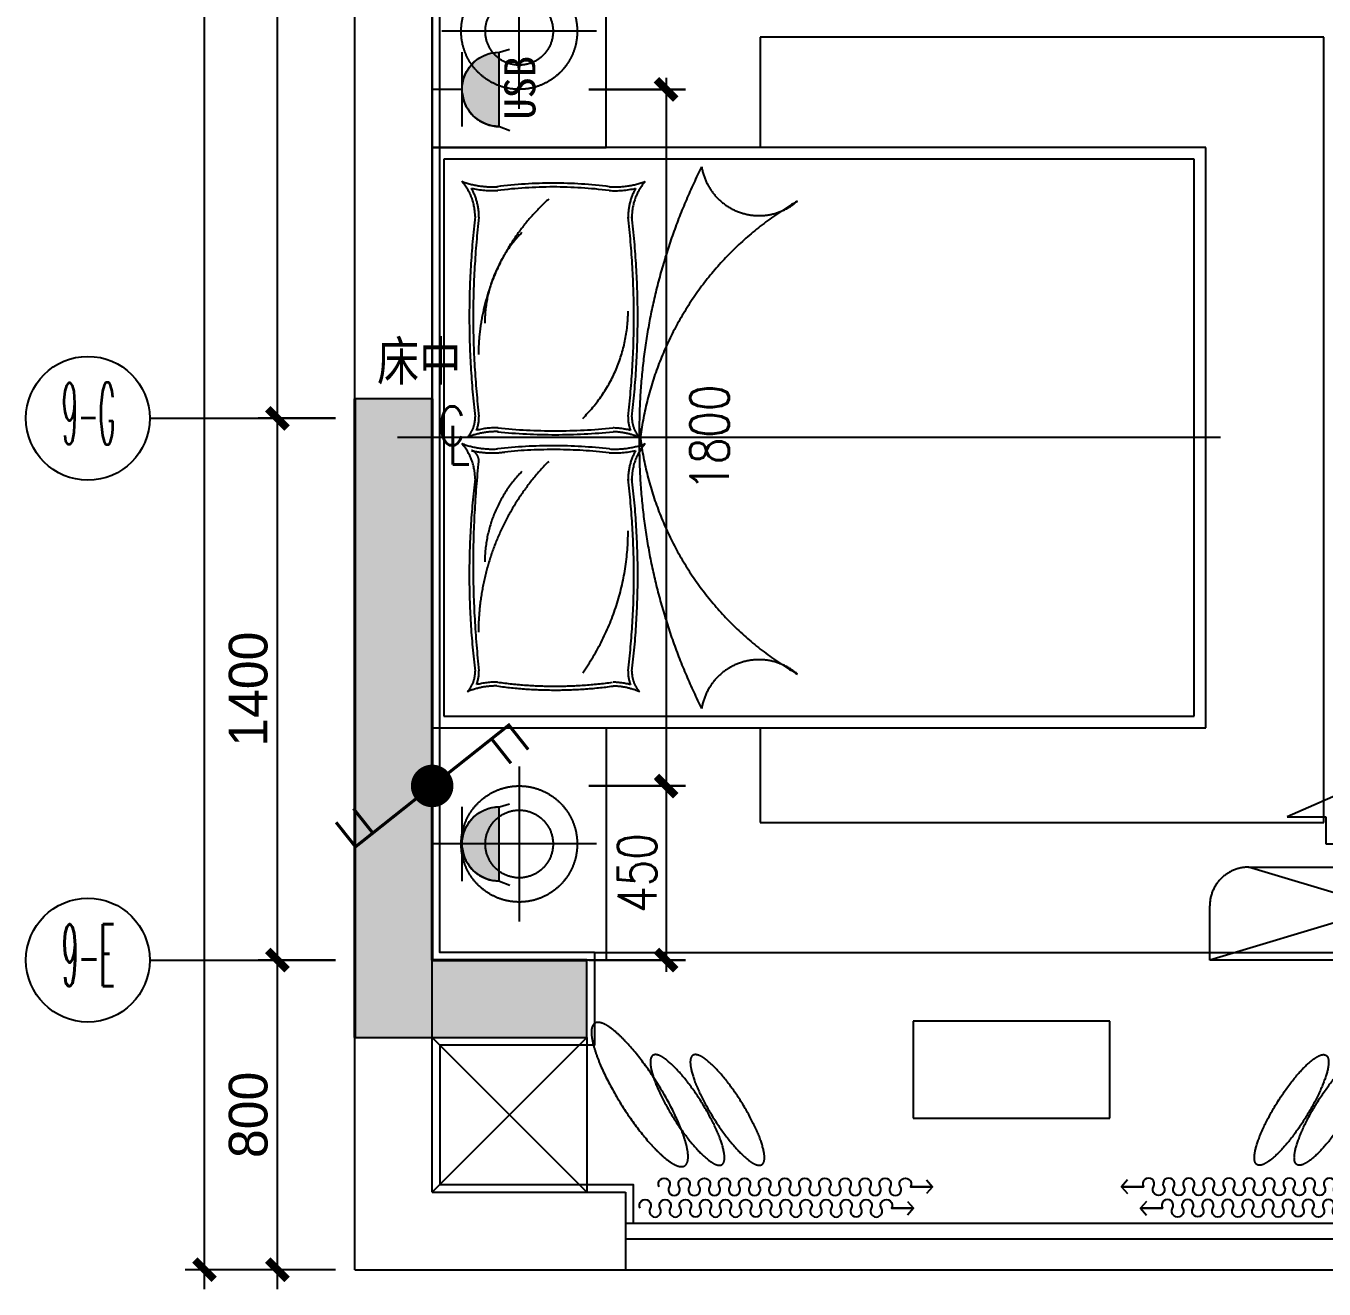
# Model space of a CAD drawing. Header units: inches. Extents: x -2597087 to 134135, y -662679 to 20000.
# Drawn here: x 6568 to 9923, y -62342 to -59078 of the extents above; entities that cross this region are included whole.
import ezdxf
from ezdxf.enums import TextEntityAlignment as Align

# ---------------------------------------------------------------- set-up
doc = ezdxf.new("R2010")
doc.units = ezdxf.units.IN
doc.header["$LTSCALE"] = 100
doc.header["$MEASUREMENT"] = 0
for name, pattern in [('__DASH', [0.35, 0.25, -0.1]), ('CENTER', [50.8, 31.75, -6.35, 6.35, -6.35]), ('DASH', [0.35, 0.25, -0.1]), ('HIDDEN', [0.375, 0.25, -0.125])]:
    doc.linetypes.add(name, pattern=pattern)
doc.layers.get('0').update_dxf_attribs({"linetype": 'CONTINUOUS'})
doc.layers.get('Defpoints').update_dxf_attribs({"linetype": 'CONTINUOUS'})
for name, color, linetype in [('008a地面活动灯具', 31, 'CONTINUOUS'), ('009活动家具', 157, 'CONTINUOUS'), ('011完成面', 24, 'CONTINUOUS'), ('017-插座图层', 30, 'CONTINUOUS'), ('026窗帘', 11, 'CONTINUOUS'), ('027楼梯', 77, 'CONTINUOUS'), ('029空调室内机', 82, 'CONTINUOUS'), ('05 轴号 建筑尺寸', 2, 'CONTINUOUS'), ('41标注', 2, 'CONTINUOUS'), ('PUB_HATCH', 8, 'CONTINUOUS'), ('WALL', 7, 'CONTINUOUS'), ('WINDOW', 4, 'CONTINUOUS'), ('插座尺寸标注', 2, 'CONTINUOUS')]:
    doc.layers.add(name, color=color, linetype=linetype)
doc.layers.add('COLUMN', color=30, linetype='CONTINUOUS', lineweight=40)
doc.styles.add('SF', font='sf.shx')
doc.styles.add('尺寸标注', font='romans.shx', dxfattribs={"width": 0.8, "bigfont": 'hztxt.shx'})
doc.styles.add('文字标注', font='')
doc.styles.get('文字标注').set_extended_font_data('SimSun')
doc.dimstyles.new('1：50', dxfattribs={"dimscale": 50, "dimtxt": 2, "dimasz": 1, "dimexe": 1, "dimexo": 1, "dimgap": 0.5, "dimtad": 1, "dimdec": 0, "dimrnd": 5, "dimzin": 0, "dimdsep": 46, "dimtxsty": 'SF', "dimblk": 'ARCHTICK', "dimcen": 0.09, "dimdle": 1, "dimclrd": 251, "dimclre": 251, "dimclrt": 2, "dimadec": 0, "dimazin": 0, "dimtfac": 1, "dimtdec": 0, "dimtix": 1, "dimtmove": 2, "dimatfit": 0, "dimldrblk": 'ARCHTICK', "dimfxl": 5, "dimfxlon": 1, "dimtolj": 1, "dimtzin": 0, "dimarcsym": 0})
doc.dimstyles.new('A3-50', dxfattribs={"dimscale": 50, "dimtxt": 2, "dimasz": 1, "dimexe": 1, "dimexo": 1, "dimgap": 0.5, "dimtad": 1, "dimdec": 0, "dimlfac": -50, "dimrnd": 5, "dimzin": 0, "dimdsep": 46, "dimtxsty": '尺寸标注', "dimblk": 'ARCHTICK', "dimcen": 0, "dimdle": 0.6, "dimclrd": 251, "dimclre": 251, "dimclrt": 2, "dimadec": 0, "dimazin": 0, "dimtfac": 1, "dimtdec": 0, "dimtix": 1, "dimtmove": 2, "dimatfit": 3, "dimldrblk": 'DOT', "dimfxl": 4, "dimfxlon": 1, "dimtolj": 1, "dimtzin": 0, "dimlwe": 30, "dimarcsym": 0})

# ---------------------------------------------------------------- blocks, each defined once
blk = doc.blocks.new('dffdsdfsds')
at = {"layer": '008a地面活动灯具', "color": 251, "linetype": 'HIDDEN', "ltscale": 250}
for p, q in [((422747.3, -99426.6), (422747.3, -99026.6)), ((422947.3, -99226.6), (422547.3, -99226.6)), ((422747.3, -101126.6), (422747.3, -101526.6)), ((422947.3, -101326.6), (422547.3, -101326.6))]:
    blk.add_line(p, q, dxfattribs=at)
at = {"layer": '008a地面活动灯具', "linetype": 'HIDDEN', "ltscale": 250}
for centre, radius in [((422747.3, -99226.6), 150), ((422747.3, -99226.6), 87.5), ((422747.3, -101326.6), 150), ((422747.3, -101326.6), 87.5)]:
    blk.add_circle(centre, radius, dxfattribs=at)
at = {"layer": '009活动家具', "linetype": 'HIDDEN', "ltscale": 250}
for points in [[(422972.3, -98926.6), (422522.3, -98926.6), (422522.3, -99526.6), (422972.3, -99526.6)], [(422972.3, -101626.6), (422522.3, -101626.6), (422522.3, -101026.6), (422972.3, -101026.6)]]:
    blk.add_lwpolyline(points, close=True, dxfattribs=at)
for points in [[(423370.2, -101026.6), (423370.2, -101271.1), (424827, -101271.1), (424827, -99241.5), (423370.2, -99241.5), (423370.2, -99526.6)], [(424522.3, -101026.6), (424522.3, -99526.6), (422522.3, -99526.6), (422522.3, -101026.6), (424522.3, -101026.6)]]:
    blk.add_lwpolyline(points, dxfattribs=at)
at = {"layer": '009活动家具', "color": 251, "linetype": 'HIDDEN', "ltscale": 250}
blk.add_lwpolyline([(424492.3, -100996.6), (424492.3, -99556.6), (422552.3, -99556.6), (422552.3, -100996.6)], close=True, dxfattribs=at)
at = {"layer": '009活动家具', "color": 251, "linetype": 'HIDDEN', "ltscale": 300}
for centre, radius, start, end in [((424578.5, -100258.1), 1520.9, 153.3787, 181.6048), ((423367.4, -99552.3), 150.5, 189.2985, 311.4263), ((422677.5, -99403.3), 225.2, 249.515, 273.4755), ((422495.8, -99705.5), 137.5, 360, 41.5839), ((422835.3, -100759.3), 1140.4, 82.668, 97.332), ((422994.5, -99403.5), 225.2, 266.5245, 290.485), ((423176.2, -99705.7), 137.5, 138.4161, 181.5527), ((422677.5, -99403.3), 235.1, 256.7699, 273.4755), ((422495.8, -99705.5), 147.4, 359.3879, 29.8513), ((423185.2, -100065.7), 543.3, 131.7289, 179.596), ((422835.3, -100759.3), 1130.4, 82.668, 97.332), ((422994.5, -99403.5), 235.1, 266.5245, 283.2301), ((423176.2, -99705.7), 147.4, 150.1487, 181.5527), ((423882.5, -100382.3), 828.9, 120.0935, 173.7607), ((424842.7, -99964.3), 2224.4, 173.3187, 186.6701), ((424842.5, -99964.4), 2214.2, 173.3274, 186.6774), ((420828.6, -99964.5), 2215.2, 353.324, 6.6872), ((420829.3, -99964.5), 2224.4, 353.3299, 6.6813), ((422997.4, -99983), 339.2, 135.8723, 179.558), ((422638.4, -99947.7), 390.4, 314.3677, 359.6354), ((422557.6, -100225.1), 75.8, 317.8595, 1.8012), ((422557.6, -100225.1), 85.7, 337.5713, 1.8012), ((423114.4, -100225.2), 85.7, 178.1988, 202.4287), ((423114.4, -100225.2), 75.8, 178.1988, 222.1405), ((422687.4, -100452.7), 191.6, 88.3923, 112.6023), ((422687.4, -100452.7), 201.5, 88.3923, 104.5516), ((422840.7, -98802.1), 1466.9, 264.1587, 275.8413), ((422840.7, -98802.1), 1456.9, 264.1587, 275.8413), ((422984.6, -100452.9), 191.6, 67.3977, 88.3923), ((422984.6, -100452.9), 201.5, 75.4484, 88.3923), ((424578.5, -100295.1), 1520.9, 178.3952, 206.6213), ((423882.5, -100170.9), 828.9, 186.2393, 239.9065), ((422677.5, -100080.9), 225.2, 249.515, 273.5683), ((422495.8, -100383.1), 137.5, 0, 41.5839), ((422835.3, -101568.7), 1271.2, 83.426, 96.4956), ((422994.5, -100081.1), 225.2, 266.5245, 290.485), ((423176.2, -100383.3), 137.5, 138.4161, 181.5527), ((422677.5, -100080.9), 235.1, 256.7699, 277.9321), ((422614.9, -100336.4), 28.1, 341.3147, 71.7628), ((422835.3, -101568.7), 1261.2, 83.426, 95.7055), ((422994.5, -100081.1), 235.1, 266.5245, 283.2301), ((423176.2, -100383.3), 147.4, 150.1487, 181.5527), ((425153, -100604), 2524.8, 174.1229, 186.2528), ((423274.8, -100781.7), 633, 135.4781, 179.7797), ((422997.4, -100600.4), 339.2, 135.8723, 179.558), ((424670.3, -100631.7), 2052.1, 173.0434, 186.9449), ((421000.8, -100631.8), 2043, 353.048, 6.9637), ((421001.7, -100631.8), 2052.1, 353.0551, 6.9566), ((422398.5, -100517.6), 630.3, 324.4616, 0), ((423367.4, -101000.9), 150.5, 48.5737, 170.7015), ((422557.6, -100882.2), 75.8, 317.8595, 1.8012), ((422557.6, -100882.2), 85.7, 337.5713, 1.8012), ((423114.4, -100882.4), 85.7, 178.1988, 202.4287), ((423114.4, -100882.4), 75.8, 178.1988, 222.1405), ((422687.4, -101109.9), 191.6, 89.3131, 112.6023), ((422687.4, -101109.9), 201.5, 88.8975, 104.5516), ((422840.7, -99835.9), 1092.9, 262.0583, 277.8511), ((422840.7, -99835.9), 1082.9, 262.0689, 277.8511), ((422984.6, -101110), 191.6, 67.3977, 88.3923), ((422984.6, -101110), 201.5, 75.4484, 88.3923)]:
    blk.add_arc(centre, radius, start, end, dxfattribs=at)
blk = doc.blocks.new('*U1377')
at = {"linetype": 'Continuous'}
for p, q in [((-45.1, -75.6), (-50.5, -80)), ((-39.4, -71.7), (-45.1, -75.6)), ((-45.1, -75.6), (-45.1, -75.6)), ((-33.4, -68.3), (-39.4, -71.7)), ((-39.4, -71.7), (-39.4, -71.7)), ((-27.1, -65.6), (-33.4, -68.3)), ((-33.4, -68.3), (-33.4, -68.3)), ((-20.5, -63.4), (-27.1, -65.6)), ((-27.1, -65.6), (-27.1, -65.6)), ((-13.8, -61.8), (-20.5, -63.4)), ((-20.5, -63.4), (-20.5, -63.4)), ((-6.9, -60.8), (-13.8, -61.8)), ((-13.8, -61.8), (-13.8, -61.8)), ((0, -60.5), (-6.9, -60.8)), ((-6.9, -60.8), (-6.9, -60.8)), ((6.9, -60.8), (0, -60.5)), ((6.9, -60.8), (6.9, -60.8)), ((6.9, -60.8), (13.8, -61.8)), ((13.8, -61.8), (13.8, -61.8)), ((13.8, -61.8), (20.5, -63.4)), ((20.5, -63.4), (20.5, -63.4)), ((20.5, -63.4), (27.1, -65.6)), ((27.1, -65.6), (27.1, -65.6)), ((27.1, -65.6), (33.4, -68.3)), ((33.4, -68.3), (33.4, -68.3)), ((33.4, -68.3), (39.5, -71.7)), ((39.5, -71.7), (39.5, -71.7)), ((39.5, -71.7), (45.2, -75.6)), ((45.2, -75.6), (45.2, -75.6)), ((45.2, -75.6), (50.5, -80)), ((-67.1, -102), (-69.9, -108.3)), ((-63.7, -95.9), (-67.1, -102)), ((-67.1, -102), (-67.1, -102)), ((-59.8, -90.2), (-63.7, -95.9)), ((-63.7, -95.9), (-63.7, -95.9)), ((-55.4, -84.9), (-59.8, -90.2)), ((-59.8, -90.2), (-59.8, -90.2)), ((-50.5, -80), (-55.4, -84.9)), ((-55.4, -84.9), (-55.4, -84.9)), ((-50.5, -80), (-50.5, -80)), ((50.5, -80), (50.5, -80)), ((50.5, -80), (55.4, -84.9)), ((55.4, -84.9), (55.4, -84.9)), ((55.4, -84.9), (59.8, -90.2)), ((59.8, -90.2), (59.8, -90.2)), ((59.8, -90.2), (63.7, -95.9)), ((63.7, -95.9), (63.7, -95.9)), ((63.7, -95.9), (67.1, -102)), ((67.1, -102), (67.1, -102)), ((67.1, -102), (69.9, -108.3)), ((-74.7, -128.5), (-75, -135.4)), ((-73.7, -121.6), (-74.7, -128.5)), ((-74.7, -128.5), (-74.7, -128.5)), ((-72.1, -114.9), (-73.7, -121.6)), ((-73.7, -121.6), (-73.7, -121.6)), ((-69.9, -108.3), (-72.1, -114.9)), ((-72.1, -114.9), (-72.1, -114.9)), ((-69.9, -108.3), (-69.9, -108.3)), ((69.9, -108.3), (69.9, -108.3)), ((69.9, -108.3), (72.1, -114.9)), ((72.1, -114.9), (72.1, -114.9)), ((72.1, -114.9), (73.7, -121.6)), ((73.7, -121.6), (73.7, -121.6)), ((73.7, -121.6), (74.7, -128.5)), ((74.7, -128.5), (74.7, -128.5)), ((74.7, -128.5), (75, -135.4)), ((75, -135.4), (-75, -135.4)), ((75, -135.4), (75, -135.4))]:
    blk.add_line(p, q, dxfattribs=at)
for points in [[(-45.1, -75.6), (-50.5, -80), (50.5, -80)], [(-39.4, -71.7), (-45.1, -75.6), (45.2, -75.6)], [(-45.1, -75.6), (-45.1, -75.6), (45.2, -75.6)], [(-33.4, -68.3), (-39.4, -71.7), (39.5, -71.7)], [(-39.4, -71.7), (-39.4, -71.7), (39.5, -71.7)], [(-27.1, -65.6), (-33.4, -68.3), (33.4, -68.3)], [(-33.4, -68.3), (-33.4, -68.3), (33.4, -68.3)], [(-20.5, -63.4), (-27.1, -65.6), (27.1, -65.6)], [(-27.1, -65.6), (-27.1, -65.6), (27.1, -65.6)], [(-13.8, -61.8), (-20.5, -63.4), (20.5, -63.4)], [(-20.5, -63.4), (-20.5, -63.4), (20.5, -63.4)], [(-6.9, -60.8), (-13.8, -61.8), (13.8, -61.8)], [(-13.8, -61.8), (-13.8, -61.8), (13.8, -61.8)], [(0, -60.5), (-6.9, -60.8), (6.9, -60.8)], [(-6.9, -60.8), (-6.9, -60.8), (6.9, -60.8)], [(-67.1, -102), (-69.9, -108.3), (69.9, -108.3)], [(-63.7, -95.9), (-67.1, -102), (67.1, -102)], [(-67.1, -102), (-67.1, -102), (67.1, -102)], [(-59.8, -90.2), (-63.7, -95.9), (63.7, -95.9)], [(-63.7, -95.9), (-63.7, -95.9), (63.7, -95.9)], [(-55.4, -84.9), (-59.8, -90.2), (59.8, -90.2)], [(-59.8, -90.2), (-59.8, -90.2), (59.8, -90.2)], [(-50.5, -80), (-55.4, -84.9), (55.4, -84.9)], [(-55.4, -84.9), (-55.4, -84.9), (55.4, -84.9)], [(-50.5, -80), (-50.5, -80), (50.5, -80)], [(-74.7, -128.5), (-75, -135.4), (75, -135.4)], [(-73.7, -121.6), (-74.7, -128.5), (74.7, -128.5)], [(-74.7, -128.5), (-74.7, -128.5), (74.7, -128.5)], [(-72.1, -114.9), (-73.7, -121.6), (73.7, -121.6)], [(-73.7, -121.6), (-73.7, -121.6), (73.7, -121.6)], [(-69.9, -108.3), (-72.1, -114.9), (72.1, -114.9)], [(-72.1, -114.9), (-72.1, -114.9), (72.1, -114.9)], [(-69.9, -108.3), (-69.9, -108.3), (69.9, -108.3)]]:
    blk.add_solid(points, dxfattribs=at)
at = {"linetype": 'Continuous', "extrusion": (0, 0, -1)}
for points in [[(45.1, -75.6), (-45.2, -75.6), (-45.2, -75.6)], [(45.1, -75.6), (-45.2, -75.6), (-50.5, -80)], [(39.4, -71.7), (-39.5, -71.7), (-39.5, -71.7)], [(39.4, -71.7), (-39.5, -71.7), (-45.2, -75.6)], [(33.4, -68.3), (-33.4, -68.3), (-33.4, -68.3)], [(33.4, -68.3), (-33.4, -68.3), (-39.5, -71.7)], [(27.1, -65.6), (-27.1, -65.6), (-27.1, -65.6)], [(27.1, -65.6), (-27.1, -65.6), (-33.4, -68.3)], [(20.5, -63.4), (-20.5, -63.4), (-20.5, -63.4)], [(20.5, -63.4), (-20.5, -63.4), (-27.1, -65.6)], [(13.8, -61.8), (-13.8, -61.8), (-13.8, -61.8)], [(13.8, -61.8), (-13.8, -61.8), (-20.5, -63.4)], [(6.9, -60.8), (-6.9, -60.8), (-6.9, -60.8)], [(6.9, -60.8), (-6.9, -60.8), (-13.8, -61.8)], [(67.1, -102), (-67.1, -102), (-67.1, -102)], [(67.1, -102), (-67.1, -102), (-69.9, -108.3)], [(63.7, -95.9), (-63.7, -95.9), (-63.7, -95.9)], [(63.7, -95.9), (-63.7, -95.9), (-67.1, -102)], [(59.8, -90.2), (-59.8, -90.2), (-59.8, -90.2)], [(59.8, -90.2), (-59.8, -90.2), (-63.7, -95.9)], [(55.4, -84.9), (-55.4, -84.9), (-55.4, -84.9)], [(55.4, -84.9), (-55.4, -84.9), (-59.8, -90.2)], [(50.5, -80), (-50.5, -80), (-50.5, -80)], [(50.5, -80), (-50.5, -80), (-55.4, -84.9)], [(74.7, -128.5), (-74.7, -128.5), (-74.7, -128.5)], [(74.7, -128.5), (-74.7, -128.5), (-75, -135.4)], [(73.7, -121.6), (-73.7, -121.6), (-73.7, -121.6)], [(73.7, -121.6), (-73.7, -121.6), (-74.7, -128.5)], [(72.1, -114.9), (-72.1, -114.9), (-72.1, -114.9)], [(72.1, -114.9), (-72.1, -114.9), (-73.7, -121.6)], [(69.9, -108.3), (-69.9, -108.3), (-69.9, -108.3)], [(69.9, -108.3), (-69.9, -108.3), (-72.1, -114.9)], [(75, -135.4), (-75, -135.4), (-75, -135.4)]]:
    blk.add_solid(points, dxfattribs=at)
blk = doc.blocks.new('A$C14D57D85')
for p, q in [((0, -60.5), (0, 0)), ((75, -60.5), (-75, -60.5)), ((-75, -136.2), (-81.2, -156.2)), ((75, -135.4), (-75, -135.4)), ((-75, -135.4), (-75, -136.2)), ((75, -136), (83.4, -156.6))]:
    blk.add_line(p, q)
blk.add_arc((0, -135.5), 75, 0.0968, 179.9027)
at = {"linetype": 'Continuous'}
blk.add_blockref('*U1377', (0, 0), dxfattribs=at)
at = {"color": 2, "style": '文字标注'}
blk.add_attdef('F', text='', height=62.7, dxfattribs=at).set_placement((-19.2, -207.1), (25.6, -207.1), align=Align.ALIGNED)
blk = doc.blocks.new('_ArchTick')
at = {"color": 0, "linetype": 'ByBlock', "const_width": 0.4}
blk.add_lwpolyline([(-0.5, -0.5), (0.5, 0.5)], dxfattribs=at)
blk = doc.blocks.new('*D1415')
at = {"layer": 'Defpoints', "color": 0, "transparency": 16777216}
for p in [(-7928.7, -57635.7), (-7928.7, -59435.7), (-7324, -59435.7)]:
    blk.add_point(p, dxfattribs=at)
at = {"layer": '插座尺寸标注', "color": 251, "lineweight": -2, "transparency": 16777216}
blk.add_line((-7324, -57605.7), (-7324, -59465.7), dxfattribs=at)
at = {"layer": '插座尺寸标注', "color": 251, "lineweight": 30, "transparency": 16777216}
for p, q in [((-7524, -57635.7), (-7274, -57635.7)), ((-7524, -59435.7), (-7274, -59435.7))]:
    blk.add_line(p, q, dxfattribs=at)
at = {"layer": '插座尺寸标注', "color": 251, "lineweight": -2, "transparency": 16777216, "xscale": 50, "yscale": 50, "zscale": 50}
for p, rotation in [((-7324, -57635.7), 90), ((-7324, -59435.7), 270)]:
    blk.add_blockref('_ArchTick', p, dxfattribs=dict(at, rotation=rotation))
at = {"layer": '插座尺寸标注', "color": 2, "transparency": 16777216, "insert": (-7211.4, -58535.7), "char_height": 100, "attachment_point": 5, "rotation": 90, "style": '尺寸标注'}
blk.add_mtext('\\A1;1800', dxfattribs=at)
blk = doc.blocks.new('_Dot')
at = {"color": 0, "linetype": 'ByBlock', "lineweight": -2}
blk.add_line((-0.5, 0), (-1, 0), dxfattribs=at)
at = {"color": 0, "linetype": 'ByBlock', "const_width": 0.5}
blk.add_lwpolyline([(-0.25, 0, 1), (0.25, 0, 1)], format="xyb", close=True, dxfattribs=at)
blk = doc.blocks.new('*D1416')
at = {"layer": 'Defpoints', "color": 0, "transparency": 16777216}
for p in [(-7928.7, -59435.7), (-7928.7, -59885.7), (-7324, -59885.7)]:
    blk.add_point(p, dxfattribs=at)
at = {"layer": '插座尺寸标注', "color": 251, "lineweight": -2, "transparency": 16777216}
blk.add_line((-7324, -59405.7), (-7324, -59915.7), dxfattribs=at)
at = {"layer": '插座尺寸标注', "color": 251, "lineweight": 30, "transparency": 16777216}
for p, q in [((-7524, -59435.7), (-7274, -59435.7)), ((-7524, -59885.7), (-7274, -59885.7))]:
    blk.add_line(p, q, dxfattribs=at)
at = {"layer": '插座尺寸标注', "color": 251, "lineweight": -2, "transparency": 16777216, "xscale": 50, "yscale": 50, "zscale": 50}
for p, rotation in [((-7324, -59435.7), 90), ((-7324, -59885.7), 270)]:
    blk.add_blockref('_ArchTick', p, dxfattribs=dict(at, rotation=rotation))
at = {"layer": '插座尺寸标注', "color": 2, "transparency": 16777216, "insert": (-7399, -59660.7), "char_height": 100, "attachment_point": 5, "rotation": 90, "style": '尺寸标注'}
blk.add_mtext('\\A1;450', dxfattribs=at)
blk = doc.blocks.new('A$C037D7CD3')
at = {"layer": '插座尺寸标注', "char_height": 100, "attachment_point": 5, "style": '尺寸标注'}
for s, insert in [('\\A1;C', (1.1, 50)), ('\\A1;L', (20, 0.1))]:
    blk.add_mtext(s, dxfattribs=dict(at, insert=insert))
blk = doc.blocks.new('1')
at = {"layer": '017-插座图层', "const_width": 8.09}
for points in [[(-9983.4, -59559.4), (-9818.3, -59428.4), (-9768.2, -59491.6)], [(-9863, -59463.9), (-9812.9, -59527.1)], [(-10049.6, -59611.9), (-10214.7, -59742.9), (-10264.9, -59679.7)], [(-10170, -59707.4), (-10220.1, -59644.2)]]:
    blk.add_lwpolyline(points, dxfattribs=at)
at = {"layer": '017-插座图层', "const_width": 55}
for points in [[(-10038.1, -59602.7, 1), (-9995, -59568.6, 1)], [(-9995, -59568.6, 1), (-10038.1, -59602.7, 1)]]:
    blk.add_lwpolyline(points, format="xyb", close=True, dxfattribs=at)
blk = doc.blocks.new('dfgdfht67964dfgsdg')
at = {"layer": '029空调室内机', "color": 250, "linetype": '__DASH', "ltscale": 100}
for p, q in [((-100, 240), (-900, 0)), ((0, 0), (-800, 240))]:
    blk.add_line(p, q, dxfattribs=at)
blk.add_lwpolyline([(-700, 370), (-600, 370), (-600, 300), (-300, 300), (-300, 370), (-200, 370), (-450, 480)], close=True, dxfattribs=at)
blk.add_lwpolyline([(0, 0), (-900, 0), (-900, 140, -0.414214), (-800, 240), (-100, 240, -0.414214), (0, 140)], format="xyb", close=True, dxfattribs=at)
blk = doc.blocks.new('*D1451')
at = {"color": 251, "lineweight": -2, "transparency": 16777216}
for p, q in [((-8328.7, -60735.7), (-8328.7, -59835.7)), ((-8178.7, -59885.7), (-8378.7, -59885.7)), ((-8178.7, -60685.7), (-8378.7, -60685.7))]:
    blk.add_line(p, q, dxfattribs=at)
at = {"layer": 'Defpoints', "color": 0, "transparency": 16777216}
for p in [(-8328.7, -59885.7), (-8128.7, -59885.7), (-8128.7, -60685.7)]:
    blk.add_point(p, dxfattribs=at)
at = {"color": 251, "lineweight": -2, "transparency": 16777216, "xscale": 50, "yscale": 50, "zscale": 50}
for p, rotation in [((-8328.7, -59885.7), 90), ((-8328.7, -60685.7), 270)]:
    blk.add_blockref('_ArchTick', p, dxfattribs=dict(at, rotation=rotation))
at = {"color": 2, "transparency": 16777216, "insert": (-8403.7, -60285.7), "char_height": 100, "attachment_point": 5, "rotation": 90, "style": 'SF'}
blk.add_mtext('\\A1;800', dxfattribs=at)
blk = doc.blocks.new('*D1452')
at = {"color": 251, "lineweight": -2, "transparency": 16777216}
for p, q in [((-8328.7, -59935.7), (-8328.7, -58435.7)), ((-8178.7, -58485.7), (-8378.7, -58485.7)), ((-8178.7, -59885.7), (-8378.7, -59885.7))]:
    blk.add_line(p, q, dxfattribs=at)
at = {"layer": 'Defpoints', "color": 0, "transparency": 16777216}
for p in [(-8328.7, -58485.7), (-8128.7, -58485.7), (-8128.7, -59885.7)]:
    blk.add_point(p, dxfattribs=at)
at = {"color": 251, "lineweight": -2, "transparency": 16777216, "xscale": 50, "yscale": 50, "zscale": 50}
for p, rotation in [((-8328.7, -58485.7), 90), ((-8328.7, -59885.7), 270)]:
    blk.add_blockref('_ArchTick', p, dxfattribs=dict(at, rotation=rotation))
at = {"color": 2, "transparency": 16777216, "insert": (-8403.7, -59185.7), "char_height": 100, "attachment_point": 5, "rotation": 90, "style": 'SF'}
blk.add_mtext('\\A1;1400', dxfattribs=at)
blk = doc.blocks.new('*D1453')
at = {"color": 251, "lineweight": -2, "transparency": 16777216}
for p, q in [((-8328.7, -58535.7), (-8328.7, -54235.7)), ((-8178.7, -54285.7), (-8378.7, -54285.7)), ((-8178.7, -58485.7), (-8378.7, -58485.7))]:
    blk.add_line(p, q, dxfattribs=at)
at = {"layer": 'Defpoints', "color": 0, "transparency": 16777216}
for p in [(-8328.7, -54285.7), (-8128.7, -54285.7), (-8128.7, -58485.7)]:
    blk.add_point(p, dxfattribs=at)
at = {"color": 251, "lineweight": -2, "transparency": 16777216, "xscale": 50, "yscale": 50, "zscale": 50}
for p, rotation in [((-8328.7, -54285.7), 90), ((-8328.7, -58485.7), 270)]:
    blk.add_blockref('_ArchTick', p, dxfattribs=dict(at, rotation=rotation))
at = {"color": 2, "transparency": 16777216, "insert": (-8403.7, -56385.7), "char_height": 100, "attachment_point": 5, "rotation": 90, "style": 'SF'}
blk.add_mtext('\\A1;4200', dxfattribs=at)
blk = doc.blocks.new('A$C3B4B66AD')
at = {"layer": '026窗帘', "elevation": -1.4}
blk.add_lwpolyline([(22.2, 755.9, -1.732051), (22.2, 730, 1.732051), (22.2, 704, -1.732051), (22.2, 678, 1.732051), (22.2, 652, -1.732051), (22.2, 626, 1.732051), (22.2, 600.1, -1.732051), (22.2, 574.1, 1.732051), (22.2, 548.1, -1.732051), (22.2, 522.1, 1.732051), (22.2, 496.1, -1.732051), (22.2, 470.1, 1.732051), (22.2, 444.2, -1.732051), (22.2, 418.2, 1.732051), (22.2, 392.2, -1.732051), (22.2, 366.2, 1.732051), (22.2, 340.2, -1.732051), (22.2, 314.3, 1.732051), (22.2, 288.3, -1.732051), (22.2, 262.3, 1.732051), (22.2, 236.3, -1.732051), (22.2, 210.3, 1.732051), (22.2, 184.4, -1.732051), (22.2, 158.4, 1.732051), (22.2, 132.4, -1.732051), (22.2, 106.4), (22.2, 49.1), (22.2, 106.4)], format="xyb", dxfattribs=at)
at = {"layer": '026窗帘', "color": 251, "elevation": -1.4}
blk.add_lwpolyline([(77.9, 706.8, -1.732051), (77.9, 680.9, 1.732051), (77.9, 654.9, -1.732051), (77.9, 628.9, 1.732051), (77.9, 602.9, -1.732051), (77.9, 576.9, 1.732051), (77.9, 551, -1.732051), (77.9, 525, 1.732051), (77.9, 499, -1.732051), (77.9, 473, 1.732051), (77.9, 447, -1.732051), (77.9, 421.1, 1.732051), (77.9, 395.1, -1.732051), (77.9, 369.1, 1.732051), (77.9, 343.1, -1.732051), (77.9, 317.1, 1.732051), (77.9, 291.2, -1.732051), (77.9, 265.2, 1.732051), (77.9, 239.2, -1.732051), (77.9, 213.2, 1.732051), (77.9, 187.2, -1.732051), (77.9, 161.3, 1.732051), (77.9, 135.3, -1.732051), (77.9, 109.3, 1.732051), (77.9, 83.3, -1.732051), (77.9, 57.3), (77.9, 0), (77.9, 57.3)], format="xyb", dxfattribs=at)
at = {"layer": '026窗帘', "elevation": -1.4}
blk.add_lwpolyline([(39.9, 65), (22.2, 49.1), (4.6, 65)], dxfattribs=at)
at = {"layer": '026窗帘', "color": 251, "elevation": -1.4}
blk.add_lwpolyline([(95.5, 15.9), (77.9, 0), (60.3, 15.9)], dxfattribs=at)
blk = doc.blocks.new('A$C6B8F2F21')
at = {"layer": '41标注', "color": 251}
blk.add_line((0, 0), (15, 0), dxfattribs=at)
blk.add_circle((-5, 0), 5, dxfattribs=at)
at = {"layer": '41标注', "style": '尺寸标注', "width": 1.065333}
blk.add_attdef('A', text='', height=5, dxfattribs=at).set_placement((-7.1, -2.1), (-2.79, -2.1), align=Align.FIT)
blk = doc.blocks.new('*D1446')
at = {"color": 251, "lineweight": -2, "transparency": 16777216}
for p, q in [((-8517.1, -60735.7), (-8517.1, -50335.7)), ((-8317.1, -50385.7), (-8567.1, -50385.7)), ((-8317.1, -60685.7), (-8567.1, -60685.7))]:
    blk.add_line(p, q, dxfattribs=at)
at = {"layer": 'Defpoints', "color": 0, "transparency": 16777216}
for p in [(-8517.1, -50385.7), (-8128.7, -50385.7), (-8128.7, -60685.7)]:
    blk.add_point(p, dxfattribs=at)
at = {"color": 251, "lineweight": -2, "transparency": 16777216, "xscale": 50, "yscale": 50, "zscale": 50}
for p, rotation in [((-8517.1, -50385.7), 90), ((-8517.1, -60685.7), 270)]:
    blk.add_blockref('_ArchTick', p, dxfattribs=dict(at, rotation=rotation))
at = {"color": 2, "transparency": 16777216, "insert": (-8592.1, -55535.7), "char_height": 100, "attachment_point": 5, "rotation": 90, "style": 'SF'}
blk.add_mtext('\\A1;10300', dxfattribs=at)
blk = doc.blocks.new('A$C021D4E37')
at = {"layer": 'PUB_HATCH'}
blk.add_hatch(color=250, dxfattribs=at).paths.add_polyline_path([(3968.417, -3076.538), (3968.417, -4726.538), (4568.417, -4726.538), (4568.417, -4526.538), (4168.417, -4526.538), (4168.417, -3076.538)])
at = {"layer": '009活动家具', "color": 250, "linetype": 'HIDDEN', "ltscale": 250}
for p, q in [((4568.417, -4726.538), (4168.417, -5126.538)), ((4568.417, -5126.538), (4168.417, -4726.538)), ((4568.417, -4726.538), (4568.417, -5126.538))]:
    blk.add_line(p, q, dxfattribs=at)
at = {"layer": '009活动家具', "color": 251, "linetype": 'DASH', "ltscale": 200}
blk.add_lwpolyline([(5412.02, -4934.656), (5919.923, -4934.656), (5919.923, -4684.615), (5412.02, -4684.615)], close=True, dxfattribs=at)
at = {"layer": '009活动家具', "color": 251, "linetype": 'DASH', "ltscale": 200, "extrusion": (0, 0, -1)}
for centre, major_axis in [((4705.057, -4873.928), (116.321, -184.137)), ((4828.338, -4913.816), (89.223, -141.241)), ((4931.559, -4913.816), (89.223, -141.241))]:
    blk.add_ellipse(centre, major_axis=major_axis, ratio=0.24797797, dxfattribs=at)
at = {"layer": '009活动家具', "color": 251, "linetype": 'DASH', "ltscale": 200}
for centre in [(6389.809, -4913.816), (6493.03, -4913.816)]:
    blk.add_ellipse(centre, major_axis=(-89.223, -141.241), ratio=0.24797797, dxfattribs=at)
at = {"layer": '011完成面'}
for points in [[(4588.417, -4506.538), (4188.417, -4506.538), (4188.417, -1246.538), (6083.438, -1246.538)], [(4588.417, -4506.538), (4588.417, -4746.538), (4188.417, -4746.538), (4188.417, -5106.538), (4688.417, -5106.538), (4688.417, -5206.538)]]:
    blk.add_lwpolyline(points, dxfattribs=at)
at = {"layer": '027楼梯'}
for p, q in [((4168.417, -4526.538), (4568.417, -4526.538)), ((4588.417, -4506.538), (6748.417, -4506.538))]:
    blk.add_line(p, q, dxfattribs=at)
at = {"layer": 'COLUMN'}
for p, q in [((3968.417, -3076.538), (3968.417, -4726.538)), ((4168.417, -4526.538), (4168.417, -3076.538)), ((4568.417, -4526.538), (4168.417, -4526.538))]:
    blk.add_line(p, q, dxfattribs=at)
at = {"layer": 'WALL'}
for p, q in [((3968.417, -4626.538), (3968.417, -1126.538)), ((4168.417, -4526.538), (4168.417, -1226.538)), ((4168.417, -3076.538), (3968.417, -3076.538)), ((4168.417, -4726.538), (4168.417, -4526.538)), ((4568.417, -4726.538), (4568.417, -4526.538)), ((3968.417, -5326.538), (3968.417, -4626.538)), ((3968.417, -4726.538), (4568.417, -4726.538)), ((4168.417, -5126.538), (4168.417, -4726.538)), ((4168.417, -5126.538), (4668.417, -5126.538)), ((4668.417, -5126.538), (4668.417, -5326.538)), ((3968.417, -5326.538), (4668.417, -5326.538))]:
    blk.add_line(p, q, dxfattribs=at)
at = {"layer": 'WINDOW'}
for p, q in [((4668.417, -5206.538), (6768.417, -5206.538)), ((4668.417, -5246.538), (6768.417, -5246.538)), ((4668.417, -5326.538), (6768.417, -5326.538))]:
    blk.add_line(p, q, dxfattribs=at)
at = {"layer": '插座尺寸标注', "color": 8, "linetype": 'CENTER', "ltscale": 100}
blk.add_line((6206.383, -3176.538), (4078.855, -3176.538), dxfattribs=at)
at = {"layer": '009活动家具', "color": 251, "linetype": 'HIDDEN', "ltscale": 250}
blk.add_blockref('dffdsdfsds', (-418353.907, 97100.072), dxfattribs=at)
at = {"layer": '017-插座图层', "color": 65}
ref = blk.add_blockref('A$C14D57D85', (4168.418, -2276.538), dxfattribs=dict(at, xscale=-1.279999999969736, yscale=1.280000000060681, zscale=1.28, rotation=90.00004023042938))
ref.add_attrib('F', 'USB', dxfattribs={"layer": '0', "color": 2, "height": 80.6427, "rotation": 90.00004, "style": '文字标注'}).set_placement((4435.307, -2272.524), align=Align.CENTER)
blk.add_blockref('1', (14184.94, 55509.113), dxfattribs=at)
at = {"layer": '017-插座图层', "color": 65, "xscale": -1.279999999969736, "yscale": 1.279999999969736, "zscale": 1.279999999969736, "rotation": 90}
blk.add_blockref('A$C14D57D85', (4168.417, -4226.538), dxfattribs=at)
at = {"layer": '026窗帘', "linetype": 'DASH', "lineweight": 13, "ltscale": 0.5, "rotation": 89.99999999966009}
blk.add_blockref('A$C3B4B66AD', (5461.962, -5190.128, 1.368), dxfattribs=at)
at = {"layer": '026窗帘', "linetype": 'DASH', "lineweight": 13, "ltscale": 0.5, "xscale": -1, "rotation": 270.0000000003399}
blk.add_blockref('A$C3B4B66AD', (5950.139, -5190.128, 1.368), dxfattribs=at)
at = {"layer": '029空调室内机'}
blk.add_blockref('dfgdfht67964dfgsdg', (7078.417, -4526.538), dxfattribs=at)
at = {"layer": '05 轴号 建筑尺寸'}
ref = blk.add_blockref('A$C6B8F2F21', (3438.371, -3126.538), dxfattribs=dict(at, xscale=32.00312974788072, yscale=32.00312974788072, zscale=32.00312974788072))
ref.add_attrib('A', '9-G', dxfattribs={"height": 160.0156, "style": '尺寸标注', "width": 0.282979}).set_placement((3211.216, -3193.836), (3349.215, -3193.836), align=Align.FIT)
ref = blk.add_blockref('A$C6B8F2F21', (3438.371, -4526.538), dxfattribs=dict(at, xscale=32.00312974788072, yscale=32.00312974788072, zscale=32.00312974788072))
ref.add_attrib('A', '9-E', dxfattribs={"height": 160.0156, "style": '尺寸标注', "width": 0.287471}).set_placement((3211.216, -4593.836), (3349.215, -4593.836), align=Align.FIT)
at = {"layer": '插座尺寸标注'}
blk.add_blockref('A$C037D7CD3', (4217.313, -3196.349), dxfattribs=at)
at = {"layer": '插座尺寸标注', "insert": (4134.811, -2983.986), "char_height": 100, "attachment_point": 5, "style": '尺寸标注'}
blk.add_mtext('\\A1;{\\fSimSun|b0|i0|c134|p2;床中}', dxfattribs=at)
for p1, p2, distance, picture, middle in [((3968.417, -5326.538), (3968.417, 4973.462), 388.448, '*D1446', (3504.97, -176.538)), ((3968.417, -3126.538), (3968.417, 1073.462), 200, '*D1453', (3693.417, -1026.538)), ((3968.417, -4526.538), (3968.417, -3126.538), 200, '*D1452', (3693.417, -3826.538)), ((3968.417, -5326.538), (3968.417, -4526.538), 200, '*D1451', (3693.417, -4926.538))]:
    dim = blk.add_aligned_dim(p1=p1, p2=p2, distance=distance, dimstyle='1：50', override={"dimfxl": 4, "dimarcsym": 1})
    dim.commit()
    dim.dimension.update_dxf_attribs({"geometry": picture, "text_midpoint": middle, "insert": (12097.113, 55359.113)})
at = {"layer": '插座尺寸标注'}
dim = blk.add_linear_dim(base=(4773.077, -4076.538), p1=(4168.418, -2276.538), p2=(4168.417, -4076.538), angle=90, dimstyle='A3-50', dxfattribs=at)
dim.commit()
dim.dimension.update_dxf_attribs({"geometry": '*D1415', "text_midpoint": (4885.763, -3176.538), "dimtype": 128, "insert": (12097.113, 55359.113)})
dim = blk.add_linear_dim(base=(4773.077, -4526.538), p1=(4168.417, -4076.538), p2=(4168.417, -4526.538), angle=90, dimstyle='A3-50', dxfattribs=at)
dim.commit()
dim.dimension.update_dxf_attribs({"geometry": '*D1416', "text_midpoint": (4698.077, -4301.538), "insert": (12097.113, 55359.113)})

msp = doc.modelspace()

# ---------------------------------------------------------------- block references
msp.add_blockref('A$C021D4E37', (3449.477, -56965.288))

doc.saveas('drawing.dxf')
